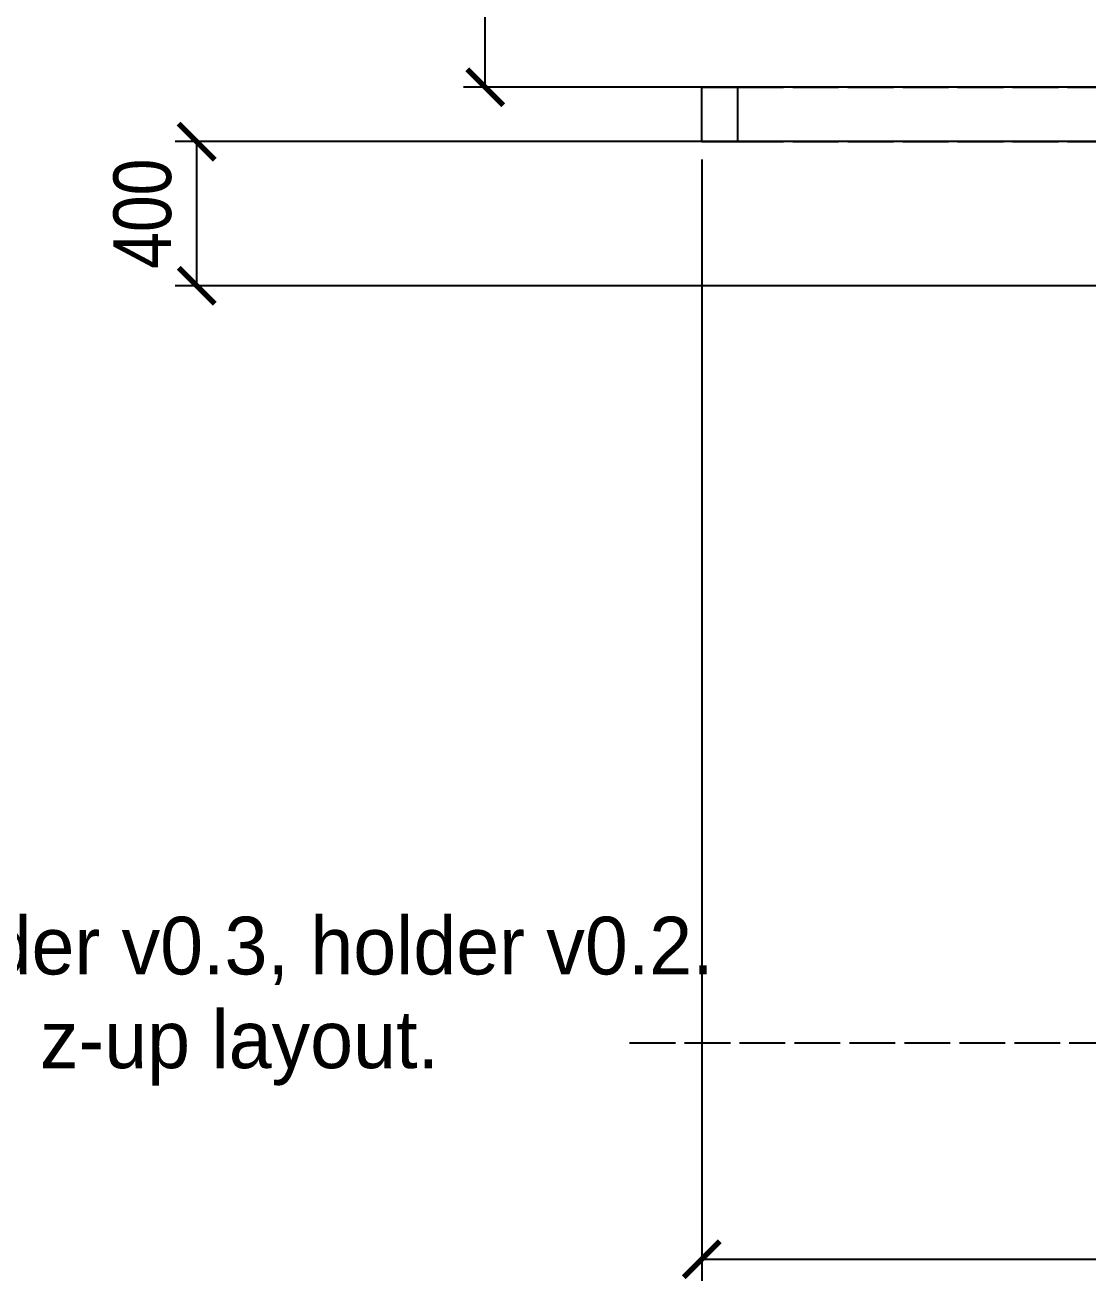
# Model space of a CAD drawing. Header units: millimetres. Extents: x -9 to 221, y -53 to 196.
# Drawn here: x 74.99 to 104.46, y -53.31 to -18.48 of the extents above; entities that cross this region are included whole.
import ezdxf

# ---------------------------------------------------------------- set-up
doc = ezdxf.new("R2010")
doc.units = ezdxf.units.MM
doc.linetypes.add('DASHED', pattern=[1.524, 1.27, -0.254])
for name, color, linetype in [('DIMS', 3, 'CONTINUOUS'), ('HIDDEN', 8, 'DASHED'), ('TEXT', 7, 'CONTINUOUS'), ('VISIBLE', 7, 'CONTINUOUS')]:
    doc.layers.add(name, color=color, linetype=linetype)
doc.styles.add('OpenSansCondensed-Light', font='OpenSansCondensed-Light.ttf')
doc.dimstyles.new('EZDXF', dxfattribs={"dimtxt": 0.25, "dimasz": 0.175, "dimexe": 0.375, "dimexo": 0.125, "dimgap": 0.1, "dimtad": 1, "dimlfac": 100, "dimzin": 12, "dimdsep": 46, "dimtxsty": 'OpenSansCondensed-Light', "dimblk": 'ARCHTICK', "dimcen": 2.5, "dimazin": 3, "dimtfac": 0.5, "dimtmove": 2, "dimatfit": 3})

# ---------------------------------------------------------------- blocks, each defined once
blk = doc.blocks.new('_ARCHTICK')
at = {"color": 0, "linetype": 'BYBLOCK', "const_width": 0.15}
blk.add_lwpolyline([(-0.5, -0.5), (0.5, 0.5)], dxfattribs=at)

msp = doc.modelspace()

# ---------------------------------------------------------------- linework, layer by layer
at = {"layer": 'HIDDEN'}
msp.add_line((91.75, -46.71), (203.25, -46.71), dxfattribs=at)
for points in [[(93.75, -20.2), (93.76587, -20.2), (93.78175, -20.2), (93.79762, -20.2), (93.81349, -20.2), (93.82937, -20.2), (93.84524, -20.2), (93.86111, -20.2), (93.87698, -20.2), (93.89286, -20.2), (93.90873, -20.2), (93.9246, -20.2), (93.94048, -20.2), (93.95635, -20.2), (93.97222, -20.2), (93.9881, -20.2), (94.00397, -20.2), (94.01984, -20.2), (94.03571, -20.2), (94.05159, -20.2), (94.06746, -20.2), (94.08333, -20.2), (94.09921, -20.2), (94.11508, -20.2), (94.13095, -20.2), (94.14683, -20.2), (94.1627, -20.2), (94.17857, -20.2), (94.19444, -20.2), (94.21032, -20.2), (94.22619, -20.2), (94.24206, -20.2), (94.25794, -20.2), (94.27381, -20.2), (94.28968, -20.2), (94.30556, -20.2), (94.32143, -20.2), (94.3373, -20.2), (94.35317, -20.2), (94.36905, -20.2), (94.38492, -20.2), (94.40079, -20.2), (94.41667, -20.2), (94.43254, -20.2), (94.44841, -20.2), (94.46429, -20.2), (94.48016, -20.2), (94.49603, -20.2), (94.5119, -20.2), (94.52778, -20.2), (94.54365, -20.2), (94.55952, -20.2), (94.5754, -20.2), (94.59127, -20.2), (94.60714, -20.2), (94.62302, -20.2), (94.63889, -20.2), (94.65476, -20.2), (94.67063, -20.2), (94.68651, -20.2), (94.70238, -20.2), (94.71825, -20.2), (94.73413, -20.2), (94.75, -20.2)], [(94.75, -20.2), (200.25, -20.2)], [(94.75, -21.71), (94.75, -20.2)], [(93.75, -21.71), (93.76587, -21.71), (93.78175, -21.71), (93.79762, -21.71), (93.81349, -21.71), (93.82937, -21.71), (93.84524, -21.71), (93.86111, -21.71), (93.87698, -21.71), (93.89286, -21.71), (93.90873, -21.71), (93.9246, -21.71), (93.94048, -21.71), (93.95635, -21.71), (93.97222, -21.71), (93.9881, -21.71), (94.00397, -21.71), (94.01984, -21.71), (94.03571, -21.71), (94.05159, -21.71), (94.06746, -21.71), (94.08333, -21.71), (94.09921, -21.71), (94.11508, -21.71), (94.13095, -21.71), (94.14683, -21.71), (94.1627, -21.71), (94.17857, -21.71), (94.19444, -21.71), (94.21032, -21.71), (94.22619, -21.71), (94.24206, -21.71), (94.25794, -21.71), (94.27381, -21.71), (94.28968, -21.71), (94.30556, -21.71), (94.32143, -21.71), (94.3373, -21.71), (94.35317, -21.71), (94.36905, -21.71), (94.38492, -21.71), (94.40079, -21.71), (94.41667, -21.71), (94.43254, -21.71), (94.44841, -21.71), (94.46429, -21.71), (94.48016, -21.71), (94.49603, -21.71), (94.5119, -21.71), (94.52778, -21.71), (94.54365, -21.71), (94.55952, -21.71), (94.5754, -21.71), (94.59127, -21.71), (94.60714, -21.71), (94.62302, -21.71), (94.63889, -21.71), (94.65476, -21.71), (94.67063, -21.71), (94.68651, -21.71), (94.70238, -21.71), (94.71825, -21.71), (94.73413, -21.71), (94.75, -21.71)], [(94.75, -21.71), (200.25, -21.71)]]:
    msp.add_lwpolyline(points, dxfattribs=at)
at = {"layer": 'VISIBLE'}
for points in [[(94.75, -20.2), (94.73413, -20.2), (94.71825, -20.2), (94.70238, -20.2), (94.68651, -20.2), (94.67063, -20.2), (94.65476, -20.2), (94.63889, -20.2), (94.62302, -20.2), (94.60714, -20.2), (94.59127, -20.2), (94.5754, -20.2), (94.55952, -20.2), (94.54365, -20.2), (94.52778, -20.2), (94.5119, -20.2), (94.49603, -20.2), (94.48016, -20.2), (94.46429, -20.2), (94.44841, -20.2), (94.43254, -20.2), (94.41667, -20.2), (94.40079, -20.2), (94.38492, -20.2), (94.36905, -20.2), (94.35317, -20.2), (94.3373, -20.2), (94.32143, -20.2), (94.30556, -20.2), (94.28968, -20.2), (94.27381, -20.2), (94.25794, -20.2), (94.24206, -20.2), (94.22619, -20.2), (94.21032, -20.2), (94.19444, -20.2), (94.17857, -20.2), (94.1627, -20.2), (94.14683, -20.2), (94.13095, -20.2), (94.11508, -20.2), (94.09921, -20.2), (94.08333, -20.2), (94.06746, -20.2), (94.05159, -20.2), (94.03571, -20.2), (94.01984, -20.2), (94.00397, -20.2), (93.9881, -20.2), (93.97222, -20.2), (93.95635, -20.2), (93.94048, -20.2), (93.9246, -20.2), (93.90873, -20.2), (93.89286, -20.2), (93.87698, -20.2), (93.86111, -20.2), (93.84524, -20.2), (93.82937, -20.2), (93.81349, -20.2), (93.79762, -20.2), (93.78175, -20.2), (93.76587, -20.2), (93.75, -20.2)], [(93.75, -21.71), (93.75, -20.2)], [(93.75, -21.71), (93.75, -20.2)], [(200.25, -20.2), (94.75, -20.2)], [(94.75, -21.71), (94.75, -20.2)], [(94.75, -21.71), (94.73413, -21.71), (94.71825, -21.71), (94.70238, -21.71), (94.68651, -21.71), (94.67063, -21.71), (94.65476, -21.71), (94.63889, -21.71), (94.62302, -21.71), (94.60714, -21.71), (94.59127, -21.71), (94.5754, -21.71), (94.55952, -21.71), (94.54365, -21.71), (94.52778, -21.71), (94.5119, -21.71), (94.49603, -21.71), (94.48016, -21.71), (94.46429, -21.71), (94.44841, -21.71), (94.43254, -21.71), (94.41667, -21.71), (94.40079, -21.71), (94.38492, -21.71), (94.36905, -21.71), (94.35317, -21.71), (94.3373, -21.71), (94.32143, -21.71), (94.30556, -21.71), (94.28968, -21.71), (94.27381, -21.71), (94.25794, -21.71), (94.24206, -21.71), (94.22619, -21.71), (94.21032, -21.71), (94.19444, -21.71), (94.17857, -21.71), (94.1627, -21.71), (94.14683, -21.71), (94.13095, -21.71), (94.11508, -21.71), (94.09921, -21.71), (94.08333, -21.71), (94.06746, -21.71), (94.05159, -21.71), (94.03571, -21.71), (94.01984, -21.71), (94.00397, -21.71), (93.9881, -21.71), (93.97222, -21.71), (93.95635, -21.71), (93.94048, -21.71), (93.9246, -21.71), (93.90873, -21.71), (93.89286, -21.71), (93.87698, -21.71), (93.86111, -21.71), (93.84524, -21.71), (93.82937, -21.71), (93.81349, -21.71), (93.79762, -21.71), (93.78175, -21.71), (93.76587, -21.71), (93.75, -21.71)], [(200.25, -21.71), (94.75, -21.71)]]:
    msp.add_lwpolyline(points, dxfattribs=at)

# ---------------------------------------------------------------- texts
at = {"layer": 'TEXT'}
for s, p in [('2026-10-31. PCB v0.6, base cradle v0.3, control dial v0.3, big knob v0.4, encoder v0.3, holder v0.2.', (0, -44.81)), ('Concentric plain tubes, no bearings; no OD step; base cradle on the PCB front. z-up layout.', (0, -47.41))]:
    msp.add_text(s, height=1.6, dxfattribs=at).set_placement(p)

# ---------------------------------------------------------------- dimensions: what is measured, and where the dimension line sits
at = {"layer": 'DIMS'}
for base, p1, p2 in [((87.75, -20.2), (137.35, -20.2), (137.35, 15.8)), ((79.75, -25.71), (158.85, -25.71), (158.85, -21.71))]:
    msp.add_linear_dim(base=base, p1=p1, p2=p2, angle=90, dimstyle='EZDXF', override={"dimtxt": 1.6, "dimasz": 1, "dimexe": 0.6, "dimexo": 0.5, "dimdec": 2}, dxfattribs=at).render()
msp.add_linear_dim(base=(93.75, -52.71), p1=(93.75, -21.71), p2=(201.25, -21.71), dimstyle='EZDXF', override={"dimtxt": 1.6, "dimasz": 1, "dimexe": 0.6, "dimexo": 0.5, "dimdec": 2}, dxfattribs=at).render()

doc.saveas('drawing.dxf')
